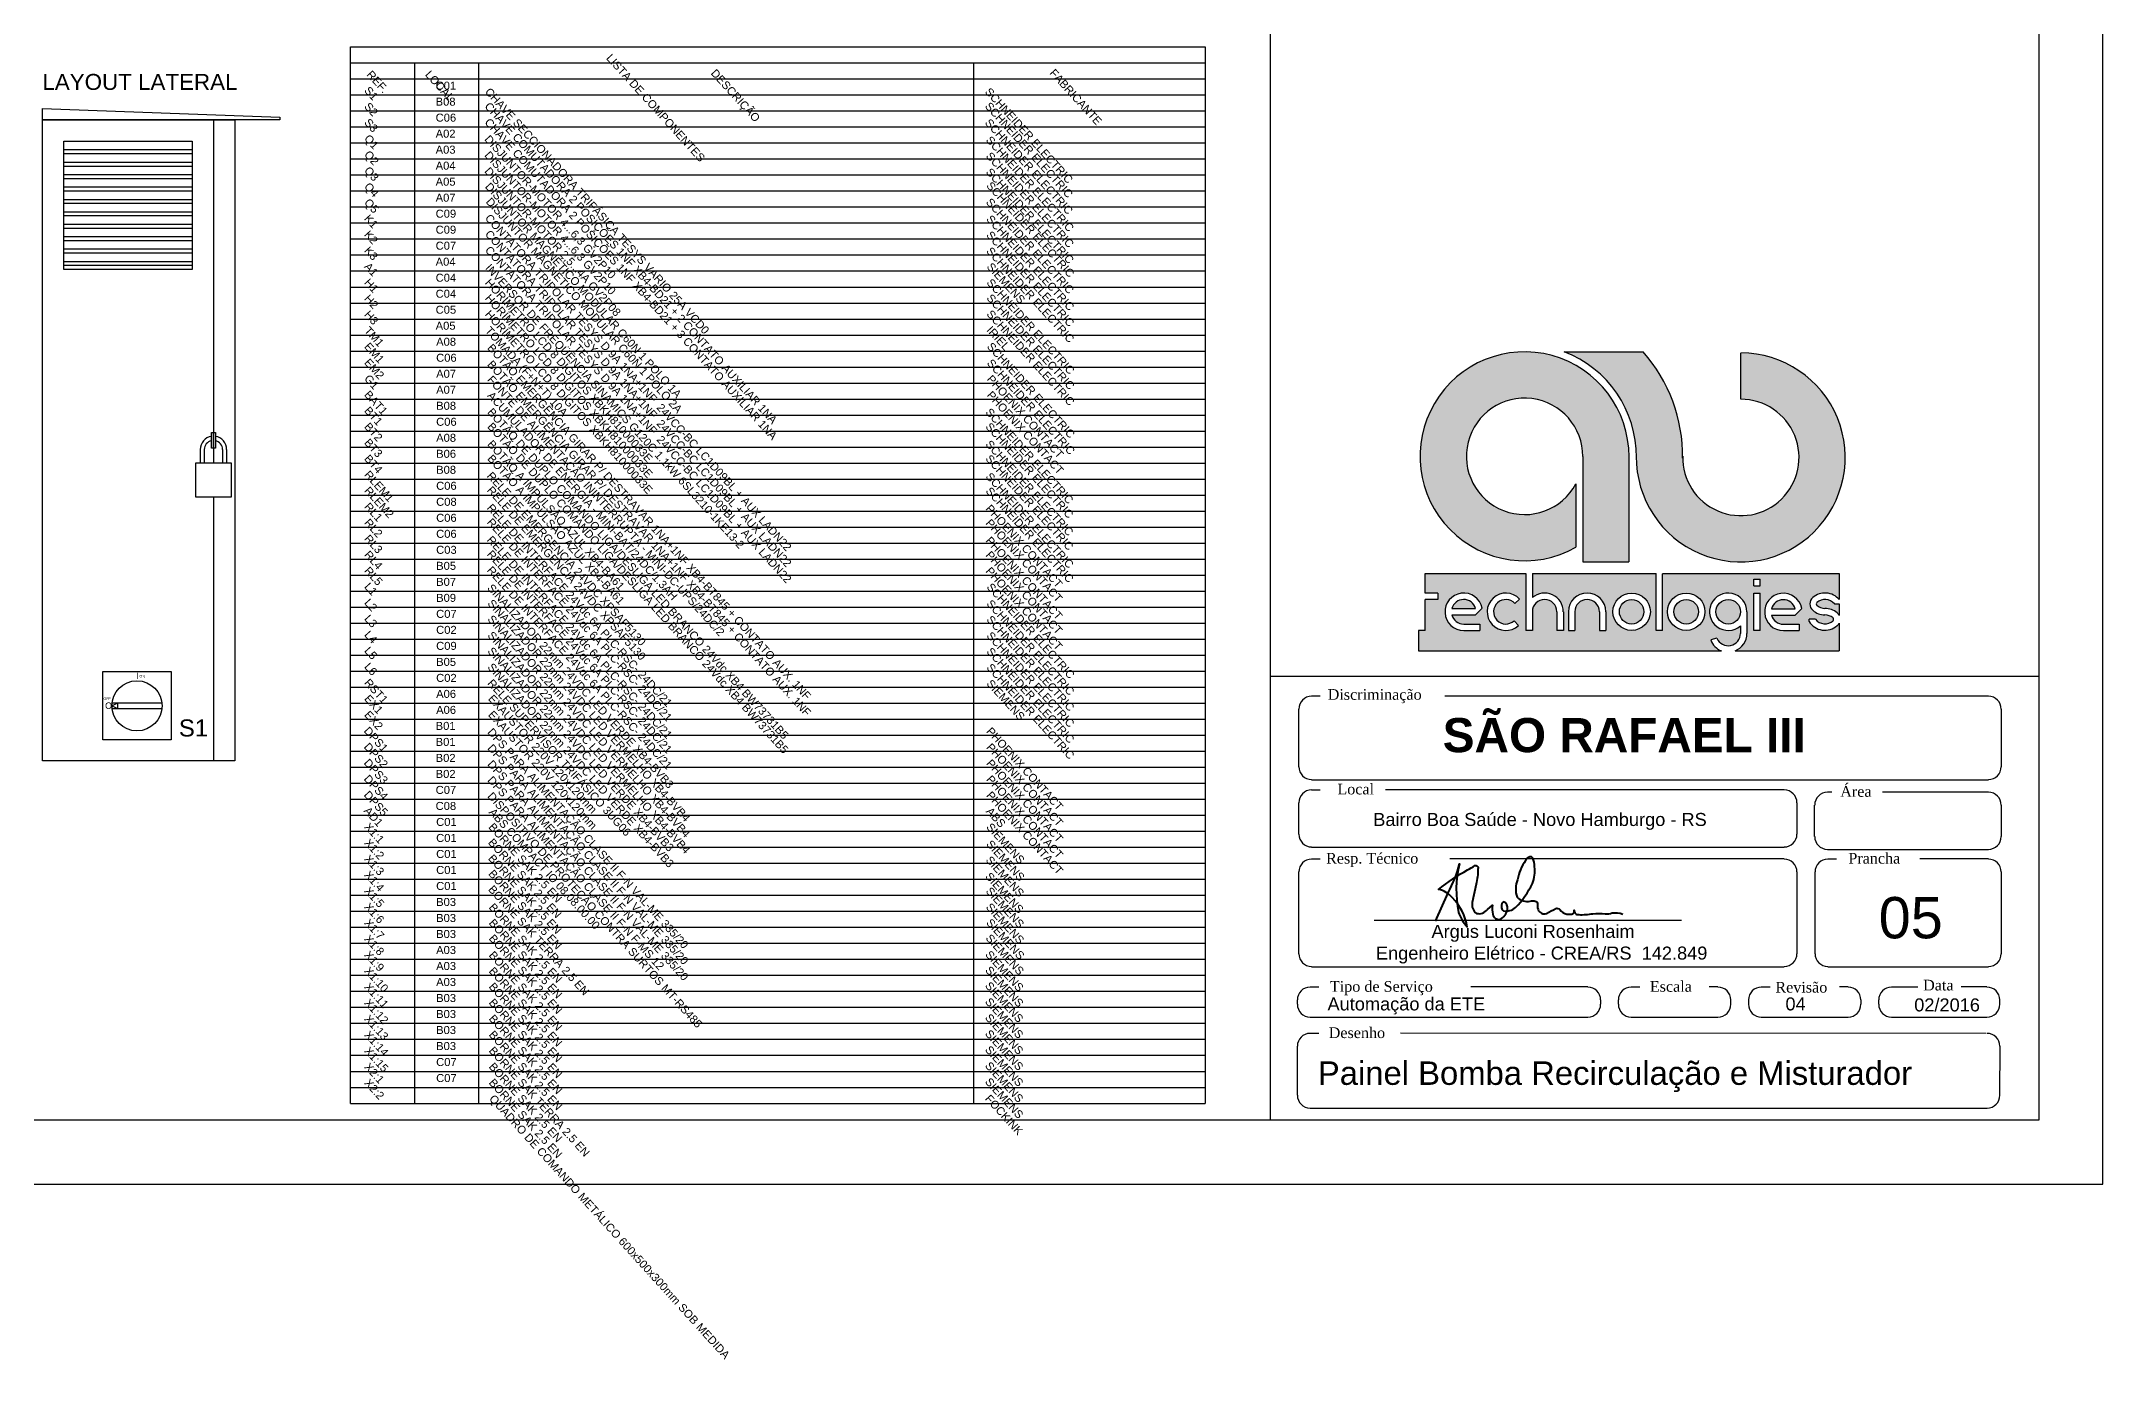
# Model space of a CAD drawing. Header units: millimetres. Extents: x 100 to 940, y 59 to 694.
# Drawn here: x 457 to 940, y 58.8 to 367.7 of the extents above; entities that cross this region are included whole.
import ezdxf

# ---------------------------------------------------------------- set-up
doc = ezdxf.new("R2010")
doc.units = ezdxf.units.MM
doc.layers.add('selo', color=7, linetype='Continuous')
doc.styles.add('Notes', font='arial.ttf', dxfattribs={"height": 3})
doc.styles.get("Standard").update_dxf_attribs({"font": 'arial.ttf'})

msp = doc.modelspace()

# ---------------------------------------------------------------- hatches: boundary and pattern name
at = {"layer": 'selo'}
h = msp.add_hatch(color=0, dxfattribs=at)
h.dxf.hatch_style = 1
h.paths.add_polyline_path([(832.33, 294.98), (813.8, 294.98, -0.314958), (830.72, 270.21, 2.411144), (855.21, 294.7), (855.21, 283.86, -2.45129), (841.58, 270.52, 0.182443)])
h.paths.add_polyline_path([(835.35, 243.04), (806.37, 243.04), (806.37, 237.41, -0.642986), (813.63, 234.09), (813.63, 229.71), (812.12, 229.71), (812.12, 234.09, 1), (806.37, 234.09), (806.37, 229.71), (804.86, 229.71), (804.86, 243.04), (781.24, 243.04), (781.24, 238.48), (784.26, 238.48), (784.26, 236.97), (781.23, 236.97), (781.23, 229.71), (779.69, 229.71), (779.69, 224.92), (850.67, 224.92, -0.214084), (848.15, 227.48), (849.6, 227.91, 0.821242), (855.14, 229.01), (855.14, 230.78, -4.60202), (856.65, 234.09), (856.65, 229.01, -0.309238), (853.85, 224.92), (878.25, 224.92), (878.25, 231.45, -0.100697), (877.78, 230.83, -0.45988), (871.2, 231.81), (871.2, 232.32), (872.69, 232.32, 0.427074), (876.81, 232, 0.410877), (876.82, 232.63, 0.186203), (874.92, 233.36, -0.181325), (872.05, 234.44, -0.458616), (872.04, 237.41, -0.41774), (878.25, 236.93), (878.25, 243.04), (836.89, 243.04), (836.89, 229.71), (835.35, 229.71)])
h.paths.add_polyline_path([(834.02, 234.09, -1), (825.25, 234.09, -1)], flags=16)
h.paths.add_polyline_path([(832.51, 234.09, -1), (826.76, 234.09, -1)], flags=0)
h.paths.add_polyline_path([(846.79, 234.09, -1), (838.03, 234.09, -1)], flags=16)
h.paths.add_polyline_path([(845.28, 234.09, -1), (839.54, 234.09, -1)], flags=0)
h.paths.add_polyline_path([(823.59, 234.09), (823.59, 229.71), (822.08, 229.71), (822.08, 234.09, 1), (816.33, 234.09), (816.33, 229.71), (814.82, 229.71), (814.82, 234.09, -1)], flags=16)
h.paths.add_polyline_path([(858.22, 241.69), (859.76, 241.69), (859.76, 240.17), (858.22, 240.17)], flags=16)
h.paths.add_polyline_path([(858.22, 238.48), (859.76, 238.48), (859.76, 229.67), (858.22, 229.67)], flags=16)
h.paths.add_polyline_path([(869.47, 234.88), (867.94, 233.3), (862.39, 233.3, 0.338023), (865.17, 231.18), (868.91, 231.18), (868.91, 229.67), (865.17, 229.67, -2.123663)], flags=16)
h.paths.add_polyline_path([(862.38, 234.78, -0.767778), (867.94, 234.81)], flags=0)
h.paths.add_polyline_path([(803.38, 237.05), (802.27, 236.02, 2.414214), (802.1, 231.96), (803.12, 230.85, -2.414214)], flags=16)
h.paths.add_polyline_path([(794.59, 234.92), (793.05, 233.34), (787.51, 233.34, 0.338023), (790.28, 231.22), (794.03, 231.22), (794.03, 229.71), (790.28, 229.71, -2.123663)], flags=16)
h.paths.add_polyline_path([(793.05, 234.85), (787.5, 234.82, -0.767778)], flags=0)
h.paths.add_polyline_path([(826.76, 234.09, 1), (832.51, 234.09, 1)], flags=0)
h.paths.add_polyline_path([(845.28, 234.09, 1), (839.54, 234.09, 1)], flags=0)
h.paths.add_polyline_path([(849.39, 234.09, 1), (855.14, 234.09, 1)], flags=17)
h.paths.add_polyline_path([(867.94, 234.81, 0.767778), (862.38, 234.78)], flags=0)
h.paths.add_polyline_path([(874.9, 234.87, -0.181325), (877.77, 233.8, -0.101013), (878.25, 233.18), (878.25, 235.92), (877.13, 235.92, 0.427074), (873.01, 236.24, 0.410877), (873, 235.61, 0.186203)], flags=17)
h.paths.add_polyline_path([(793.05, 234.85, 0.767778), (787.5, 234.82)], flags=0)
h = msp.add_hatch(color=0, dxfattribs=at)
h.dxf.hatch_style = 1
h.paths.add_polyline_path([(816.57, 249.21), (816.57, 264.06, -8.182778), (818.19, 270.43), (818.19, 245.77), (829, 245.77), (829, 270.37, 3.718524)])
h = msp.add_hatch(color=0, dxfattribs=at)
h.dxf.hatch_style = 1
h.paths.add_polyline_path([(787.5, 234.82), (793.05, 234.85, 0.767778)])
h.paths.add_polyline_path([(826.76, 234.09, 1), (832.51, 234.09, 1)])
h.paths.add_polyline_path([(839.54, 234.09, 1), (845.28, 234.09, 1)])
h.paths.add_polyline_path([(862.38, 234.78), (867.94, 234.81, 0.767778)])

# ---------------------------------------------------------------- linework, layer by layer
for p, q in [((745, 115), (745, 679)), ((529.47, 118.92), (529.47, 366.42)), ((529.47, 366.42), (729.72, 366.42)), ((529.47, 362.67), (729.72, 362.67)), ((544.47, 362.67), (544.47, 118.92)), ((559.47, 362.67), (559.47, 118.92)), ((675.48, 362.67), (675.48, 118.92)), ((729.72, 366.42), (729.72, 118.92)), ((529.47, 358.92), (729.72, 358.92)), ((529.47, 355.17), (729.72, 355.17)), ((497.38, 349.32), (497.38, 268.97)), ((529.47, 351.42), (729.72, 351.42)), ((529.47, 347.67), (729.72, 347.67)), ((529.47, 343.92), (729.72, 343.92)), ((492.37, 342.31), (462.33, 342.31)), ((462.33, 341.41), (492.37, 341.41)), ((462.33, 339.41), (492.37, 339.41)), ((462.33, 338.51), (492.37, 338.51)), ((529.47, 340.17), (729.72, 340.17)), ((462.33, 336.51), (492.37, 336.51)), ((462.33, 335.6), (492.37, 335.6)), ((462.33, 333.6), (492.37, 333.6)), ((529.47, 336.42), (729.72, 336.42)), ((462.33, 332.7), (492.37, 332.7)), ((462.33, 330.7), (492.37, 330.7)), ((462.33, 329.8), (492.37, 329.8)), ((529.47, 332.67), (729.72, 332.67)), ((529.47, 328.92), (729.72, 328.92)), ((462.33, 327.79), (492.37, 327.79)), ((462.33, 326.89), (492.37, 326.89)), ((462.33, 324.89), (492.37, 324.89)), ((462.33, 323.99), (492.37, 323.99)), ((529.47, 325.17), (729.72, 325.17)), ((462.33, 321.99), (492.37, 321.99)), ((462.33, 321.09), (492.37, 321.09)), ((462.33, 319.08), (492.37, 319.08)), ((529.47, 321.42), (729.72, 321.42)), ((462.33, 318.18), (492.37, 318.18)), ((462.33, 316.18), (492.37, 316.18)), ((462.33, 315.28), (492.37, 315.28)), ((529.47, 317.67), (729.72, 317.67)), ((529.47, 313.92), (729.72, 313.92)), ((529.47, 310.17), (729.72, 310.17)), ((529.47, 306.42), (729.72, 306.42)), ((529.47, 302.67), (729.72, 302.67)), ((529.47, 298.92), (729.72, 298.92)), ((529.47, 295.17), (729.72, 295.17)), ((529.47, 291.42), (729.72, 291.42)), ((529.47, 287.67), (729.72, 287.67)), ((529.47, 283.92), (729.72, 283.92)), ((529.47, 280.17), (729.72, 280.17)), ((529.47, 276.42), (729.72, 276.42)), ((529.47, 272.67), (729.72, 272.67)), ((529.47, 268.92), (729.72, 268.92)), ((497.38, 260.91), (497.38, 199.17)), ((529.47, 265.17), (729.72, 265.17)), ((529.47, 261.42), (729.72, 261.42)), ((529.47, 257.67), (729.72, 257.67)), ((529.47, 253.92), (729.72, 253.92)), ((529.47, 250.17), (729.72, 250.17)), ((529.47, 246.42), (729.72, 246.42)), ((529.47, 242.67), (729.72, 242.67)), ((529.47, 238.92), (729.72, 238.92)), ((529.47, 235.17), (729.72, 235.17)), ((529.47, 231.42), (729.72, 231.42)), ((529.47, 231.42), (729.72, 231.42)), ((529.47, 227.67), (729.72, 227.67)), ((529.47, 223.92), (729.72, 223.92)), ((529.47, 220.17), (729.72, 220.17)), ((473.61, 212.06), (474.95, 212.73)), ((473.65, 212.73), (485.3, 212.73)), ((474.95, 211.39), (474.95, 212.73)), ((529.47, 216.42), (729.72, 216.42)), ((529.47, 212.67), (729.72, 212.67)), ((473.61, 212.06), (474.95, 211.39)), ((473.65, 211.39), (485.3, 211.39)), ((529.47, 208.92), (729.72, 208.92)), ((529.47, 205.17), (729.72, 205.17)), ((529.47, 201.42), (729.72, 201.42)), ((529.47, 197.67), (729.72, 197.67)), ((529.47, 193.92), (729.72, 193.92)), ((529.47, 190.17), (729.72, 190.17)), ((529.47, 190.17), (729.72, 190.17)), ((529.47, 186.42), (729.72, 186.42)), ((529.47, 182.67), (729.72, 182.67)), ((529.47, 178.92), (729.72, 178.92)), ((529.47, 175.17), (729.72, 175.17)), ((529.47, 171.42), (729.72, 171.42)), ((529.47, 167.67), (729.72, 167.67)), ((529.47, 163.92), (729.72, 163.92)), ((529.47, 160.17), (729.72, 160.17)), ((529.47, 156.42), (729.72, 156.42)), ((529.47, 152.67), (729.72, 152.67)), ((529.47, 148.92), (729.72, 148.92)), ((529.47, 145.17), (729.72, 145.17)), ((529.47, 141.42), (729.72, 141.42)), ((529.47, 137.67), (729.72, 137.67)), ((529.47, 133.92), (729.72, 133.92)), ((529.47, 130.17), (729.72, 130.17)), ((529.47, 126.42), (729.72, 126.42)), ((529.47, 122.67), (729.72, 122.67)), ((529.47, 118.92), (729.72, 118.92))]:
    msp.add_line(p, q)
at = {"linetype": 'Continuous'}
for p, q in [((497.38, 272.4), (497.38, 276.09)), ((494.28, 272.1), (494.28, 268.97)), ((495.24, 272.1), (495.24, 268.97)), ((499.52, 272.1), (499.52, 268.97)), ((500.48, 272.1), (500.48, 268.97))]:
    msp.add_line(p, q, dxfattribs=at)
for points in [[(100, 100), (940, 100), (940, 693.94), (100, 693.94)], [(150, 679), (925, 679), (925, 115), (150, 115)], [(457.33, 351.99), (512.97, 349.99), (512.97, 349.32), (457.33, 349.32)], [(457.33, 349.32), (502.38, 349.32), (502.38, 199.17), (457.33, 199.17)], [(462.33, 344.32), (492.37, 344.32), (492.37, 314.28), (462.33, 314.28)], [(471.46, 220.07), (487.48, 220.07), (487.48, 204.05), (471.46, 204.05)]]:
    msp.add_lwpolyline(points, close=True)
for points in [[(496.92, 276.09), (497.83, 276.09), (497.83, 272.4), (496.92, 272.4)], [(493.24, 268.97), (501.52, 268.97), (501.52, 260.91), (493.24, 260.91)]]:
    msp.add_lwpolyline(points, close=True, dxfattribs=at)
msp.add_circle((479.47, 212.06), 5.87)
for radius, start, end in [(3.1, 98.4631, 180), (2.14, 102.3098, 180), (3.1, 0, 81.5369), (2.14, 0, 77.6902)]:
    msp.add_arc((497.38, 272.1), radius, start, end, dxfattribs=at)
for p in [(529.47, 362.67), (529.47, 362.67), (729.72, 362.67), (729.72, 358.92), (729.72, 355.17), (729.72, 351.42), (729.72, 347.67), (729.72, 343.92), (729.72, 340.17), (729.72, 336.42), (729.72, 332.67), (729.72, 328.92), (729.72, 325.17), (729.72, 321.42), (729.72, 193.92), (536.69, 186.42), (536.69, 186.42), (729.72, 186.42), (729.72, 182.67), (729.72, 178.92), (729.72, 175.17), (729.72, 171.42)]:
    msp.add_point(p)
at = {"layer": 'selo', "color": 0}
for p, q in [((813.8, 294.98), (832.33, 294.98)), ((855.21, 283.86), (855.21, 294.7)), ((818.19, 270.43), (818.19, 245.77)), ((829, 270.37), (829, 245.77)), ((816.57, 264.06), (816.57, 249.21)), ((781.24, 238.48), (781.24, 243.04)), ((781.24, 243.04), (804.86, 243.04)), ((804.86, 243.04), (804.86, 229.71)), ((806.37, 243.04), (806.37, 237.41)), ((806.37, 243.04), (835.35, 243.04)), ((818.19, 245.77), (829, 245.77)), ((835.35, 229.71), (835.35, 243.04)), ((836.89, 243.04), (878.25, 243.04)), ((836.89, 229.71), (836.89, 243.01)), ((858.22, 240.17), (858.22, 241.69)), ((858.22, 241.69), (859.76, 241.69)), ((859.76, 240.17), (859.76, 241.69)), ((878.25, 243.04), (878.25, 236.93)), ((781.23, 229.71), (781.23, 236.97)), ((784.26, 236.97), (781.23, 236.97)), ((784.26, 238.48), (781.24, 238.48)), ((784.26, 238.48), (784.26, 236.97)), ((802.27, 236.02), (803.38, 237.05)), ((858.22, 240.17), (859.76, 240.17)), ((858.22, 229.67), (858.22, 238.48)), ((858.22, 238.48), (859.76, 238.48)), ((859.76, 229.67), (859.76, 238.48)), ((787.5, 234.82), (793.05, 234.85)), ((787.51, 233.34), (793.05, 233.34)), ((793.05, 233.34), (794.59, 234.92)), ((802.1, 231.96), (803.12, 230.85)), ((806.37, 234.09), (806.37, 229.71)), ((812.12, 234.09), (812.12, 229.71)), ((813.63, 234.09), (813.63, 229.71)), ((814.82, 234.09), (814.82, 229.71)), ((816.33, 234.09), (816.33, 229.71)), ((822.08, 234.09), (822.08, 229.71)), ((823.59, 234.09), (823.59, 229.71)), ((856.65, 234.09), (856.65, 229.01)), ((862.38, 234.78), (867.94, 234.81)), ((862.39, 233.3), (867.94, 233.3)), ((867.94, 233.3), (869.47, 234.88)), ((872.69, 232.32), (871.2, 232.32)), ((871.2, 231.81), (871.2, 232.32)), ((877.13, 235.92), (878.25, 235.92)), ((878.25, 235.92), (878.25, 233.18)), ((781.23, 229.71), (779.69, 229.71)), ((779.69, 229.71), (779.69, 224.92)), ((790.28, 231.22), (794.03, 231.22)), ((790.28, 229.71), (794.03, 229.71)), ((794.03, 231.22), (794.03, 229.71)), ((806.37, 229.71), (804.86, 229.71)), ((813.63, 229.71), (812.12, 229.71)), ((814.82, 229.71), (816.33, 229.71)), ((822.08, 229.71), (823.59, 229.71)), ((830.17, 229.74), (829.63, 229.71)), ((836.89, 229.71), (835.35, 229.71)), ((849.6, 227.91), (848.15, 227.48)), ((855.14, 230.78), (855.14, 229.01)), ((859.76, 229.67), (858.22, 229.67)), ((865.17, 231.18), (868.91, 231.18)), ((865.17, 229.67), (868.91, 229.67)), ((868.91, 231.18), (868.91, 229.67)), ((878.25, 231.45), (878.25, 224.92)), ((779.69, 224.92), (850.67, 224.92)), ((853.85, 224.92), (878.25, 224.92)), ((745, 219), (925, 219)), ((756.69, 214.33), (754.66, 214.33)), ((913.21, 214.33), (785.84, 214.33)), ((751.61, 211.28), (751.61, 197.78)), ((916.26, 197.78), (916.26, 211.28)), ((754.66, 194.73), (913.21, 194.73)), ((751.61, 189.35), (751.61, 181.99)), ((754.66, 192.4), (756.69, 192.4)), ((865.35, 192.4), (771.93, 192.4)), ((868.39, 181.99), (868.39, 189.35)), ((872.46, 181.43), (872.46, 188.79)), ((876.56, 191.84), (875.51, 191.84)), ((913.21, 191.84), (888.36, 191.84)), ((916.26, 181.43), (916.26, 188.79)), ((754.66, 178.94), (865.35, 178.94)), ((754.66, 176.19), (756.69, 176.19)), ((865.35, 176.19), (787, 176.19)), ((875.51, 178.39), (913.21, 178.39)), ((875.6, 176.19), (877.63, 176.19)), ((913.21, 176.19), (897.13, 176.19)), ((751.61, 173.14), (751.61, 153.98)), ((868.39, 153.98), (868.39, 173.14)), ((872.55, 173.14), (872.55, 153.98)), ((916.26, 153.98), (916.26, 173.14)), ((769.31, 161.86), (841.3, 161.86)), ((754.66, 150.93), (865.35, 150.93)), ((875.6, 150.93), (913.21, 150.93)), ((754.31, 146.2), (756.34, 146.2)), ((819.36, 146.2), (791.92, 146.2)), ((829.52, 146.2), (831.56, 146.2)), ((849.85, 146.2), (847.82, 146.2)), ((860.01, 146.2), (862.05, 146.2)), ((880.34, 146.2), (878.31, 146.2)), ((890.51, 146.2), (896.7, 146.2)), ((912.87, 146.2), (906.79, 146.2)), ((751.26, 143.15), (751.26, 142.13)), ((822.41, 142.13), (822.41, 143.15)), ((826.47, 143.15), (826.47, 142.13)), ((852.9, 142.13), (852.9, 143.15)), ((856.97, 143.15), (856.97, 142.13)), ((883.39, 142.13), (883.39, 143.15)), ((887.46, 143.15), (887.46, 142.13)), ((915.92, 142.13), (915.92, 143.15)), ((754.31, 139.08), (819.36, 139.08)), ((754.31, 135.36), (756.34, 135.36)), ((912.72, 135.31), (775.47, 135.36)), ((829.52, 139.08), (849.85, 139.08)), ((860.01, 139.08), (880.34, 139.08)), ((890.51, 139.08), (912.87, 139.08)), ((751.26, 132.31), (751.26, 120.82)), ((915.89, 120.81), (915.94, 132.31)), ((754.31, 117.82), (912.89, 117.82))]:
    msp.add_line(p, q, dxfattribs=at)
msp.add_lwpolyline([(745, 115), (745, 219), (925, 219), (925, 115)], close=True, dxfattribs=at)
at = {"layer": 'selo', "color": 0, "linetype": 'Continuous', "lineweight": 40, "transparency": 33554687}
msp.add_lwpolyline([(783.71, 161.57), (786.63, 168.22, 0.05993), (789.33, 175.04, 0.114734), (789.08, 163.67, 0.105575), (791.11, 160.29, 0.152792), (787.63, 167.08, 0.174248), (784.39, 169.03, -0.042414), (791.18, 173.62, 0.031525), (792.89, 174.61, -0.590951), (793.63, 173.83, -0.072), (793.17, 170.24), (792.28, 166.01, 0.292783), (793.28, 163.42, 0.292783), (795.87, 164.34), (797.01, 165.37, 0.084237), (797.12, 163.21, 0.426622), (798.79, 162.03, 0.240648), (800.53, 164.41, 0.382176), (799.64, 166.16, 0.493606), (799.64, 163.99, 0.220907), (802.42, 164.77, 0.080728), (806.4, 170.45, 0.11357), (806.91, 174.35, 0.101958), (806.48, 176.38, 0.356196), (805.74, 176.66, 0.192525), (804.76, 175.82, 0.098877), (802.91, 171.31, 0.195151), (802.81, 167.22, 0.246302), (805.86, 166.26, -0.124424), (807.06, 166.31, -0.323775), (807.56, 165.76, 0.115641), (807.71, 164.34, 0.432756), (809.7, 163.42, -0.031443), (811.86, 164.54, -0.343208), (812.82, 164.33, 0.248336), (814.47, 163.28), (815.44, 163.24, 0.553873), (816.15, 164.19, 0.474188), (817.24, 163.13, 0.048993), (820.55, 163.35, -0.070964), (823.46, 163.31, 0.086771), (825.09, 163.52, -0.151332), (827.53, 163.24)], format="xyb", dxfattribs=at)
at = {"layer": 'selo', "color": 0}
for centre, radius in [((829.63, 234.09), 4.38), ((829.63, 234.09), 2.87), ((842.41, 234.09), 4.38), ((842.41, 234.09), 2.87), ((852.26, 234.09), 2.87)]:
    msp.add_circle(centre, radius, dxfattribs=at)
for centre, radius, start, end in [((804.54, 270.51), 24.47, 359.68, 299.4716), ((804.56, 270.5), 26.17, 359.3799, 69.3088), ((855.19, 270.24), 24.47, 179.3659, 89.9528), ((804.56, 270.5), 37.02, 359.3542, 41.3911), ((804.55, 270.5), 13.64, 359.6979, 331.8281), ((855.21, 270.23), 13.63, 178.8138, 90), ((790.28, 234.09), 4.38, 10.8601, 270), ((790.28, 234.09), 2.87, 15.2617, 165.3268), ((800.16, 234.08), 4.38, 42.6221, 312.6221), ((800.16, 234.08), 2.87, 42.6221, 312.6221), ((809.24, 234.09), 4.38, 0, 130.9618), ((809.24, 234.09), 2.87, 0, 180), ((819.2, 234.09), 4.38, 0, 180), ((819.2, 234.09), 2.87, 0, 180), ((852.26, 234.09), 4.38, 0, 310.9618), ((865.17, 234.05), 4.38, 10.8601, 270), ((865.17, 234.05), 2.87, 15.2617, 165.3268), ((873.33, 235.92), 1.96, 130.762, 229.3098), ((874.91, 234.1), 4.38, 40.2262, 130.9152), ((874.91, 234.11), 2.86, 39.285, 131.7894), ((790.28, 234.09), 2.87, 195.2942, 270), ((865.17, 234.05), 2.87, 195.2942, 270), ((874.91, 237.73), 4.37, 229.0108, 270.0418), ((874.91, 234.13), 2.86, 219.285, 311.7894), ((873.33, 235.92), 0.45, 127.1355, 232.2591), ((874.9, 237.7), 2.82, 227.7757, 270.1536), ((874.91, 230.51), 4.37, 49.0108, 90.0418), ((874.92, 230.54), 2.82, 47.7757, 90.1536), ((876.49, 232.32), 0.45, 307.1355, 52.2591), ((876.49, 232.32), 1.96, 26.2375, 49.3098), ((852.26, 229.01), 4.38, 200.3996, 248.7344), ((852.26, 229.01), 2.87, 202.4229, 0), ((852.26, 229.01), 4.38, 291.2656, 0), ((874.91, 234.14), 4.38, 212.1283, 310.9152), ((876.49, 232.32), 1.96, 310.762, 333.7625), ((754.66, 211.28), 3, 90, 180), ((913.21, 211.28), 3, 0, 90), ((754.66, 197.78), 3, 180, 270), ((913.21, 197.78), 3, 270, 0), ((754.66, 189.35), 3, 90, 180), ((865.35, 189.35), 3, 0, 90), ((875.51, 188.79), 3, 90, 180), ((913.21, 188.79), 3, 0, 90), ((754.66, 181.99), 3, 180, 270), ((865.35, 181.99), 3, 270, 0), ((875.51, 181.43), 3, 180, 270), ((913.21, 181.43), 3, 270, 0), ((754.66, 173.14), 3, 90, 180), ((865.35, 173.14), 3, 0, 90), ((875.6, 173.14), 3, 90, 180), ((913.21, 173.14), 3, 0, 90), ((754.66, 153.98), 3, 180, 270), ((865.35, 153.98), 3, 270, 0), ((875.6, 153.98), 3, 180, 270), ((913.21, 153.98), 3, 270, 0), ((754.31, 143.15), 3, 90, 180), ((819.36, 143.15), 3, 0, 90), ((829.52, 143.15), 3, 90, 180), ((849.85, 143.15), 3, 0, 90), ((860.01, 143.15), 3, 90, 180), ((880.34, 143.15), 3, 0, 90), ((890.51, 143.15), 3, 90, 180), ((912.87, 143.15), 3, 0, 90), ((754.31, 142.13), 3, 180, 270), ((819.36, 142.13), 3, 270, 0), ((829.52, 142.13), 3, 180, 270), ((849.85, 142.13), 3, 270, 0), ((860.01, 142.13), 3, 180, 270), ((880.34, 142.13), 3, 270, 0), ((890.51, 142.13), 3, 180, 270), ((912.87, 142.13), 3, 270, 0), ((754.31, 132.31), 3, 90, 180), ((912.89, 132.31), 3, 0, 90), ((754.31, 120.82), 3, 180, 270), ((912.89, 120.82), 3, 270, 0)]:
    msp.add_arc(centre, radius, start, end, dxfattribs=at)

# ---------------------------------------------------------------- texts
at = {"style": 'Notes'}
for s, p in [('LISTA DE COMPONENTES', (589.26, 363.7)), ('REF.', (533.13, 359.83)), ('LOCAL.', (546.84, 359.83)), ('DESCRIÇÃO', (613.78, 360.17)), ('FABRICANTE', (693.14, 360.2)), ('S1', (532.57, 356.1)), ('S2', (532.57, 352.35)), ('CHAVE COMUTADORA 2 POSIÇÕES 1NF XB4-BD21 + 2 CONTATO AUXILIAR 1NA', (560.77, 352.4)), ('CHAVE SECCIONADORA TRIFÁSICA TESYS VARIO 25A VCD0', (560.85, 355.79)), ('SCHNEIDER ELECTRIC', (677.98, 355.8)), ('SCHNEIDER ELECTRIC', (677.98, 352.42)), ('S3', (532.57, 348.6)), ('CHAVE COMUTADORA 2 POSIÇÕES 1NF XB4-BD21 + 3 CONTATO AUXILIAR 1NA', (560.77, 348.66)), ('SCHNEIDER ELECTRIC', (677.98, 348.55)), ('Q1', (532.57, 344.85)), ('DISJUNTOR-MOTOR 4...6,3 GV2P10', (560.74, 344.69)), ('SCHNEIDER ELECTRIC', (678.21, 344.49)), ('Q2', (532.57, 341.1)), ('Q3', (532.57, 337.35)), ('DISJUNTOR-MOTOR 4...6,3 GV2P10', (560.74, 340.94)), ('DISJUNTOR-MOTOR 2,5...4A GV2P08', (560.74, 337.19)), ('SCHNEIDER ELECTRIC', (678.21, 340.74)), ('Q4', (532.57, 333.6)), ('DISJUNTOR MAGNÉTICO MODULAR C60N 1 POLO 1A', (560.88, 333.59)), ('SCHNEIDER ELECTRIC', (678.21, 336.99)), ('SCHNEIDER ELECTRIC', (678.33, 333.8)), ('Q5', (532.57, 329.85)), ('DISJUNTOR MAGNÉTICO MODULAR C60N 1 POLO 2A', (561.07, 330.05)), ('SCHNEIDER ELECTRIC', (678.22, 329.94)), ('K1', (532.57, 326.1)), ('CONTATORA TRIPOLAR TESYS D 9A 1NA+1NF  24VCC\xadBC LC1D09BL + AUX LADN22', (560.87, 326.21)), ('SCHNEIDER ELECTRIC', (678.3, 325.99)), ('K2', (532.57, 322.35)), ('K3', (532.57, 318.6)), ('CONTATORA TRIPOLAR TESYS D 9A 1NA+1NF  24VCC\xadBC LC1D09BL + AUX LADN22', (560.87, 322.46)), ('CONTATORA TRIPOLAR TESYS D 9A 1NA+1NF  24VCC\xadBC LC1D09BL + AUX LADN22', (560.87, 318.71)), ('SCHNEIDER ELECTRIC', (678.3, 322.24)), ('SCHNEIDER ELECTRIC', (678.3, 318.49)), ('A1', (532.57, 314.85)), ('INVERSOR DE FREQÜÊNCIA SINAMICS G120C 1.1kW 6SL3210-1KE13-2', (560.94, 314.51)), ('SIEMENS', (678.41, 314.82)), ('H1', (532.57, 311.1)), ('HORÍMETRO LCD 8 DÍGITOS XBKH81000033E ', (560.87, 311.07)), ('SCHNEIDER ELECTRIC', (678.37, 311.09)), ('H2', (532.57, 307.35)), ('H3', (532.57, 303.6)), ('HORÍMETRO LCD 8 DÍGITOS XBKH81000033E ', (560.87, 307.43)), ('HORÍMETRO LCD 8 DÍGITOS XBKH81000033E ', (560.87, 303.68)), ('SCHNEIDER ELECTRIC', (678.37, 307.48)), ('SCHNEIDER ELECTRIC', (678.37, 303.73)), ('TM1', (532.57, 299.85)), ('TOMADA (F+N+T) 10A', (560.9, 299.85)), ('IRIEL', (678.37, 299.98)), ('EM1', (532.57, 296.1)), ('BOTÃO EMERGÊNCIA GIRAR P/ DESTRAVAR 1NA+1NF XB4-BT845 + CONTATO AUX. 1NF', (561.41, 295.81)), ('SCHNEIDER ELECTRIC', (678.45, 296.13)), ('EM2', (532.57, 292.35)), ('BOTÃO EMERGÊNCIA GIRAR P/ DESTRAVAR 1NA+1NF XB4-BT845 + CONTATO AUX. 1NF', (561.41, 291.93)), ('SCHNEIDER ELECTRIC', (678.45, 292.25)), ('BAT1', (532.57, 284.85)), ('G1', (532.57, 288.6)), ('ACUMULADOR DE ENERGIA - MINI-BAT/24DC/1.3AH', (561.42, 284.62)), ('FONTE DE ALIMENTAÇÃO ININTERRUPTA - MINI-DC-UPS/24DC/2', (561.42, 288.37)), ('PHOENIX CONTACT', (678.45, 288.5)), ('PHOENIX CONTACT', (678.45, 284.75)), ('BT1', (532.57, 281.1)), ('BOTÃO DE DUPLO COMANDO LIGA/DESLIGA LED BRANCO 24Vdc XB4 BW73731B5', (561.42, 280.75)), ('SCHNEIDER ELECTRIC', (678.11, 280.73)), ('BT2', (532.57, 277.35)), ('BOTÃO DE DUPLO COMANDO LIGA/DESLIGA LED BRANCO 24Vdc XB4 BW73731B5', (561.42, 277.37)), ('SCHNEIDER ELECTRIC', (678.11, 277.35)), ('BT3', (532.57, 273.6)), ('BT4', (532.57, 269.85)), ('BOTÃO A IMPULSÃO AZUL XB4-BA61', (561.42, 273.25)), ('BOTÃO A IMPULSÃO AZUL XB4-BA61', (561.42, 269.87)), ('SCHNEIDER ELECTRIC', (678.11, 273.23)), ('SCHNEIDER ELECTRIC', (678.11, 269.85)), ('RLEM1', (532.58, 266.1)), ('RELE DE EMERGENCIA 24VDC XPSAF5130', (561.32, 265.83)), ('SCHNEIDER ELECTRIC', (678.16, 265.65)), ('RLEM2', (532.58, 262.35)), ('RELE DE EMERGENCIA 24VDC XPSAF5130', (561.32, 262.45)), ('SCHNEIDER ELECTRIC', (678.16, 262.27)), ('RL1', (532.58, 258.6)), ('RELE DE INTERFACE 24Vdc 6A PLC-RSC- 24DC/21', (561.32, 258.33)), ('RELE DE INTERFACE 24Vdc 6A PLC-RSC- 24DC/21', (561.32, 254.95)), ('PHOENIX CONTACT', (678.16, 258.15)), ('RL2', (532.58, 254.85)), ('RL3', (532.58, 251.1)), ('RELE DE INTERFACE 24Vdc 6A PLC-RSC- 24DC/21', (561.32, 250.83)), ('PHOENIX CONTACT', (678.16, 254.77)), ('PHOENIX CONTACT', (678.16, 250.65)), ('RL4', (532.58, 247.35)), ('RELE DE INTERFACE 24Vdc 6A PLC-RSC- 24DC/21', (561.32, 247.45)), ('PHOENIX CONTACT', (678.16, 247.27)), ('RL5', (532.58, 243.6)), ('RELE DE INTERFACE 24Vdc 6A PLC-RSC- 24DC/21', (561.32, 243.7)), ('PHOENIX CONTACT', (678.16, 243.52)), ('L1', (532.58, 239.85)), ('L2', (532.58, 236.1)), ('SINALIZADOR 22mm 24VDC LED VERDE XB4-BVB3', (561.39, 239.55)), ('SINALIZADOR 22mm 24VDC LED VERMELHO XB4-BVB4', (561.46, 235.95)), ('SCHNEIDER ELECTRIC', (678.35, 235.87)), ('SCHNEIDER ELECTRIC', (678.39, 239.78)), ('L3', (532.58, 232.35)), ('SINALIZADOR 22mm 24VDC LED VERMELHO XB4-BVB4', (561.46, 232.25)), ('SCHNEIDER ELECTRIC', (678.35, 232.16)), ('L4', (532.58, 228.6)), ('SINALIZADOR 22mm 24VDC LED VERMELHO XB4-BVB4', (561.46, 228.45)), ('SCHNEIDER ELECTRIC', (678.35, 228.37)), ('L5', (532.58, 224.85)), ('L6', (532.58, 221.1)), ('SINALIZADOR 22mm 24VDC LED VERDE XB4-BVB3', (561.46, 224.75)), ('SCHNEIDER ELECTRIC', (678.35, 224.66)), ('RST1', (532.58, 217.35)), ('SINALIZADOR 22mm 24VDC LED VERDE XB4-BVB3', (561.46, 221)), ('RELE SUPERVISOR TRIFÁSICO 3UG06', (561.46, 217.25)), ('SCHNEIDER ELECTRIC', (678.35, 220.91)), ('SIEMENS', (678.35, 217.16)), ('EX1', (532.58, 213.6)), ('EXAUSTOR 220V 120x120mm', (561.6, 213.62)), ('EX2', (532.58, 209.85)), ('EXAUSTOR 220V 120x120mm', (561.6, 209.87)), ('DPS1', (532.48, 206.1)), ('DPS2', (532.48, 202.35)), ('DPS PARA ALIMENTAÇÃO CLASE II F-N VAL-ME 335/20', (561.44, 205.77)), ('DPS PARA ALIMENTAÇÃO CLASE II F-N VAL-ME 335/20', (561.44, 202.02)), ('PHOENIX CONTACT', (678.32, 205.98)), ('PHOENIX CONTACT', (678.32, 202.23)), ('DPS3', (532.48, 198.6)), ('DPS PARA ALIMENTAÇÃO CLASE II F-N VAL-ME 335/20', (561.44, 198.27)), ('PHOENIX CONTACT', (678.32, 198.48)), ('DPS4', (532.48, 194.85)), ('DPS PARA ALIMENTAÇÃO CLASE II F-N F-MS 12', (561.44, 194.52)), ('PHOENIX CONTACT', (678.32, 194.73)), ('DPS5', (532.48, 191.1)), ('DISPOSITIVO DE PROTEÇÃO CONTRA SURTOS MT-RS485', (561.44, 190.77)), ('PHOENIX CONTACT', (678.32, 190.98)), ('AD1', (532.48, 187.35)), ('X1:1', (532.58, 183.6)), ('ABS COMPACT IO 08.08.00.00', (561.78, 187.02)), ('BORNE SAK 2.5 EN', (561.68, 183.56)), ('ABS', (678.24, 187.23)), ('SIEMENS', (678.3, 183.56)), ('X1:2', (532.58, 179.85)), ('BORNE SAK 2.5 EN', (561.58, 179.92)), ('SIEMENS', (678.31, 179.54)), ('X1:3', (532.58, 176.1)), ('BORNE SAK 2.5 EN', (561.6, 176.21)), ('SIEMENS', (678.18, 175.81)), ('X1:4', (532.58, 172.35)), ('X1:5', (532.58, 168.6)), ('BORNE SAK TERRA 2.5 EN', (561.62, 168.95)), ('BORNE SAK 2.5 EN', (561.66, 172.6)), ('SIEMENS', (678.07, 171.97)), ('SIEMENS', (678.18, 168.54)), ('X1:6', (532.58, 164.85)), ('BORNE SAK 2.5 EN', (561.76, 164.75)), ('SIEMENS', (678.2, 164.81)), ('X1:7', (532.58, 161.1)), ('BORNE SAK 2.5 EN', (561.76, 161.09)), ('SIEMENS', (678.27, 161.15)), ('X1:8', (532.58, 157.35)), ('X1:9', (532.58, 153.6)), ('BORNE SAK 2.5 EN', (561.76, 157.46)), ('BORNE SAK 2.5 EN', (561.76, 153.54)), ('SIEMENS', (678.07, 153.67)), ('SIEMENS', (678.16, 157.52)), ('X1:10', (532.58, 149.85)), ('BORNE SAK 2.5 EN', (561.76, 149.81)), ('SIEMENS', (678.04, 150.01)), ('X1:11', (532.58, 146.1)), ('BORNE SAK 2.5 EN', (561.76, 146.17)), ('SIEMENS', (678.01, 146.38)), ('X1:12', (532.58, 142.35)), ('BORNE SAK 2.5 EN', (561.76, 142.42)), ('SIEMENS', (678.01, 142.63)), ('X1:13', (532.58, 138.6)), ('X1:14', (532.58, 134.85)), ('BORNE SAK 2.5 EN', (561.76, 138.67)), ('BORNE SAK 2.5 EN', (561.76, 134.92)), ('SIEMENS', (678.01, 138.88)), ('SIEMENS', (678.01, 135.13)), ('X1:15', (532.58, 131.1)), ('BORNE SAK TERRA 2.5 EN', (561.76, 131.17)), ('SIEMENS', (678.01, 131.38)), ('X2:1', (532.58, 127.35)), ('BORNE SAK 2.5 EN', (561.76, 127.42)), ('SIEMENS', (678.01, 127.63)), ('X2:2', (532.58, 123.6)), ('BORNE SAK 2.5 EN', (561.76, 123.67)), ('QUADRO DE COMANDO METÁLICO 600x500x300mm SOB MEDIDA', (561.85, 119.9)), ('SIEMENS', (678.01, 123.88)), ('FOCKINK', (678.01, 119.92))]:
    msp.add_text(s, height=1.875, rotation=312.1646, dxfattribs=at).set_placement(p)
for s, p in [('C01', (549.44, 356.41)), ('B08', (549.44, 352.66)), ('C06', (549.44, 348.91)), ('A02', (549.44, 345.16)), ('A03', (549.44, 341.41)), ('A04', (549.44, 337.66)), ('A05', (549.44, 333.91)), ('A07', (549.44, 330.16)), ('C09', (549.44, 326.41)), ('C09', (549.44, 322.66)), ('C07', (549.44, 318.91)), ('A04', (549.44, 315.16)), ('C04', (549.44, 311.41)), ('C04', (549.44, 307.66)), ('C05', (549.44, 303.91)), ('A05', (549.44, 300.16)), ('A08', (549.56, 296.41)), ('A07', (549.56, 288.91)), ('C06', (549.56, 292.66)), ('A07', (549.56, 285.16)), ('B08', (549.56, 281.41)), ('A08', (549.56, 273.91)), ('C06', (549.56, 277.66)), ('B06', (549.56, 270.16)), ('B08', (549.56, 266.41)), ('C06', (549.56, 262.66)), ('C08', (549.56, 258.91)), ('C06', (549.56, 255.16)), ('C06', (549.56, 251.41)), ('C03', (549.56, 247.66)), ('B05', (549.56, 243.91)), ('B07', (549.56, 240.16)), ('B09', (549.56, 236.41)), ('C07', (549.56, 232.66)), ('C02', (549.56, 228.91)), ('C09', (549.56, 225.16)), ('B05', (549.56, 221.41)), ('C02', (549.56, 217.66)), ('A06', (549.56, 213.91)), ('A06', (549.56, 210.16)), ('B01', (549.45, 206.41)), ('B01', (549.45, 202.66)), ('B02', (549.45, 198.91)), ('C07', (549.45, 191.41)), ('B02', (549.45, 195.16)), ('C08', (549.44, 187.66)), ('C01', (549.56, 183.91)), ('C01', (549.56, 180.16)), ('C01', (549.56, 176.41)), ('C01', (549.56, 172.66)), ('C01', (549.56, 168.91)), ('B03', (549.56, 165.16)), ('B03', (549.56, 161.41)), ('B03', (549.56, 157.66)), ('A03', (549.56, 153.91)), ('A03', (549.56, 150.16)), ('A03', (549.56, 146.41)), ('B03', (549.56, 142.66)), ('B03', (549.56, 138.91)), ('B03', (549.56, 135.16)), ('B03', (549.56, 131.41)), ('C07', (549.56, 127.66)), ('C07', (549.56, 123.91))]:
    msp.add_text(s, height=1.875, dxfattribs=at).set_placement(p)
at = {"attachment_point": 1, "style": 'Notes'}
for s, width, insert, char_height in [('LAYOUT LATERAL', 141.5358, (457.31, 360.09), 3.75), ('I', 9.573, (479.36, 219.85), 1.5), ('ON', 8.4126, (480.05, 219.27), 0.601), ('OFF', 11.6036, (471.64, 214.02), 0.601), ('O', 7.8324, (472, 212.84), 1.5), ('S1', 3.5666, (489.29, 208.87), 4.005)]:
    msp.add_mtext_dynamic_manual_height_columns(s, width=width, gutter_width=15, heights=[0], dxfattribs=dict(at, insert=insert, char_height=char_height))
at = {"layer": 'selo', "color": 0, "attachment_point": 1}
for s, insert, char_height, width in [('\\FTIMES.TTF;Discriminação', (758.42, 215.97), 2.5, 101.64), ('\\FTIMES.TTF;Local', (760.69, 193.8), 2.5, 81.312), ('\\FTIMES.TTF;Área', (878.5, 193.24), 2.5, 81.312), ('\\FTIMES.TTF;Resp. Técnico', (758.04, 177.58), 2.5, 101.64), ('\\FTIMES.TTF;Prancha', (880.4, 177.58), 2.5, 101.64), ('05', (887.5, 167.25), 9.667, 225.5527), ('\\FTIMES.TTF;Tipo de Serviço', (758.94, 147.56), 2.5, 101.64), ('\\FTIMES.TTF;Escala', (833.89, 147.56), 2.5, 40.656), ('{\\Ftimes.ttf|c0;Revisão}', (863.3, 147.37), 2.5, 101.64), ('\\FTIMES.TTF;Data', (897.92, 147.87), 2.5, 40.656), ('Automação da ETE', (758.38, 143.74), 3.0492, 71.148), ('04', (865.66, 143.74), 3.049, 71.148), ('02/2016', (895.83, 143.51), 3.049, 71.148), ('{\\Ftimes.ttf|c0;Desenho}', (758.66, 136.72), 2.5, 101.64), ('Painel Bomba Recirculação e Misturador', (756.12, 128.75), 5.5, 331.5847)]:
    msp.add_mtext(s, dxfattribs=dict(at, insert=insert, char_height=char_height, width=width))
for s, insert, char_height in [('{\\fArial|b1|i0|c0|p34;SÃO RAFAEL III}', (785.37, 209.19), 8), ('Bairro Boa Saúde - Novo Hamburgo - RS', (769.1, 186.95), 3.0492), ('           Argus Luconi Rosenhaim\\PEngenheiro Elétrico - CREA/RS  142.849', (769.72, 160.73), 3.0492)]:
    msp.add_mtext(s, dxfattribs=dict(at, insert=insert, char_height=char_height))

doc.saveas('drawing.dxf')
